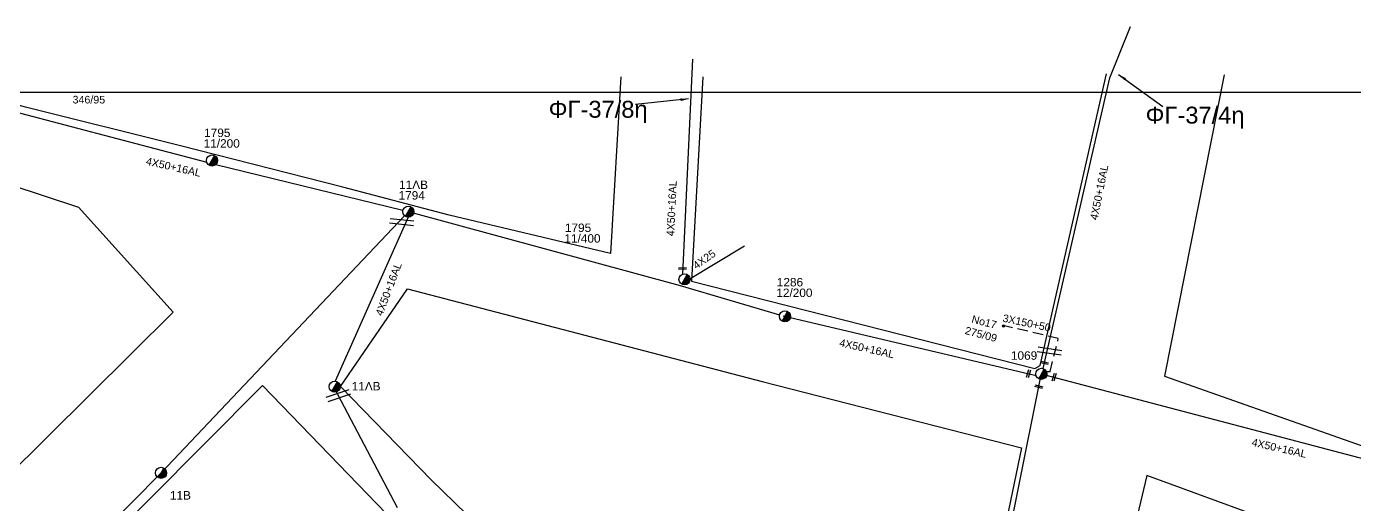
# Model space of a CAD drawing. Header units: millimetres. Extents: x -2238 to -1136, y 747 to 1272.
# Drawn here: x -1761.1 to -1600, y 1206.4 to 1264.4 of the extents above; entities that cross this region are included whole.
import ezdxf

# ---------------------------------------------------------------- set-up
doc = ezdxf.new("R2010")
doc.units = ezdxf.units.MM
doc.linetypes.add('DASHED', pattern=[19.05, 12.7, -6.35])
for name, color, linetype in [('Γυμνά εναέρια ΧΤ και ΦΟΠ (3Φ)   4x50+16AL', 7, 'Continuous'), ('Επιγραφές - Σχήματα', 7, 'Continuous'), ('Καλώδια ΧΤ   3x150+50AL', 7, 'DASHED'), ('Καλώδια ΧΤ   4x25CU', 7, 'DASHED'), ('Μηχανική τομή', 7, 'Continuous'), ('Στύλος ΦΜ', 7, 'Continuous'), ('Στύλος ΦΜ @ 1', 7, 'Continuous'), ('Συνδέσεις', 7, 'Continuous'), ('Τομή', 7, 'Continuous'), ('Υπόβαθρο ΔΕΗ', 7, 'Continuous')]:
    doc.layers.add(name, color=color, linetype=linetype)
doc.styles.get("Standard").update_dxf_attribs({"font": 'ARIAL.TTF'})
doc.linetypes.add('SYN_LINE', pattern='A,0.5,-0.0001,["/\\/\\/\\/",Standard,S=0.1,R=0,X=0,Y=-0.05],-0.25', length=0.7501)
doc.dimstyles.new('ISO-25', dxfattribs={"dimtxt": 2.5, "dimasz": 2.5, "dimexe": 1.25, "dimexo": 0.625, "dimtad": 1, "dimtxsty": 'Standard', "dimcen": 2.5, "dimadec": 0, "dimazin": 0, "dimtfac": 1, "dimtmove": 0, "dimatfit": 3, "dimfxl": 1, "dimarcsym": 0})

# ---------------------------------------------------------------- blocks, each defined once
blk = doc.blocks.new('ΥΠΑΡΧΩΝ ΤΣΙΜΕΝΤΕΝΙΟΣ ΣΤΥΛΟΣ')
at = {"layer": 'Στύλος ΦΜ'}
blk.add_hatch(color=256, dxfattribs=at).paths.add_polyline_path([(-1.29, -2.28, 0.574793), (2.62, 0, 0.268822), (1.3, 2.27)])
blk.add_line((-1.29, -2.28), (1.3, 2.27), dxfattribs=at)
blk.add_circle((0, 0), 2.62, dxfattribs=at)
at = {"layer": 'Στύλος ΦΜ', "flags": 4}
for tag, p in [('ΤΥΠΟΣ', (-4.91, 3.03)), ('ΑΡΙΘΜΟΣ', (-4.68, 8.05))]:
    blk.add_attdef(tag, p, '', height=4, dxfattribs=at)
blk = doc.blocks.new('ΤΟΜΗ')
at = {"layer": 'Τομή', "ltscale": 40}
for p, q in [((-5.68, 0), (5.68, 0)), ((5.68, -2.33), (-5.68, -2.33))]:
    blk.add_line(p, q, dxfattribs=at)
blk = doc.blocks.new('ΜΗΧΑΝΙΚΗ ΤΟΜΗ')
at = {"layer": 'Μηχανική τομή', "ltscale": 40}
for p, q in [((-1.89, 0.78), (1.89, 0.78)), ((1.89, 0), (-1.89, 0))]:
    blk.add_line(p, q, dxfattribs=at)
blk = doc.blocks.new('_ΣΥΝΔΕΣΗ')
at = {"layer": 'Συνδέσεις', "linetype": 'SYN_LINE', "ltscale": 40}
blk.add_hatch(color=256, dxfattribs=at).paths.add_polyline_path([(0.5, -0.01, 1), (-0.5, -0.01, 1)])
at = {"layer": 'Συνδέσεις'}
blk.add_circle((0, -0.01), 0.5, dxfattribs=at)

msp = doc.modelspace()

# ---------------------------------------------------------------- linework, layer by layer
at = {"layer": 'Γυμνά εναέρια ΧΤ και ΦΟΠ (3Φ)   4x50+16AL', "color": 151, "ltscale": 0.1}
msp.add_lwpolyline([(-1637.81, 1222.88), (-1629.7, 1258.17), (-1627.21, 1264.38)], dxfattribs=at)
at = {"layer": 'Γυμνά εναέρια ΧΤ και ΦΟΠ (3Φ)   4x50+16AL', "color": 1, "ltscale": 0.1}
for points in [[(-1681.51, 1234.33), (-1680.28, 1260.41)], [(-1646.68, 1178.96), (-1638.07, 1221.92)]]:
    msp.add_lwpolyline(points, dxfattribs=at)
at = {"layer": 'Γυμνά εναέρια ΧΤ και ΦΟΠ (3Φ)   4x50+16AL', "color": 85, "ltscale": 0.1}
for points in [[(-1766.63, 1255.11), (-1739.24, 1247.92)], [(-1714.79, 1241.92), (-1681.83, 1232.97), (-1669.77, 1229.4)], [(-1714.79, 1241.25), (-1723.64, 1221.35)], [(-1669.32, 1229.27), (-1638.65, 1222.03)], [(-1637.61, 1222.14), (-1596.43, 1211.29)]]:
    msp.add_lwpolyline(points, dxfattribs=at)
at = {"layer": 'Γυμνά εναέρια ΧΤ και ΦΟΠ (3Φ)   4x50+16AL', "color": 87, "ltscale": 0.1}
msp.add_lwpolyline([(-1738.14, 1247.64), (-1715.45, 1242.08)], dxfattribs=at)
at = {"layer": 'Γυμνά εναέρια ΧΤ και ΦΟΠ (3Φ)   4x50+16AL', "color": 30, "ltscale": 0.1}
msp.add_lwpolyline([(-1766.04, 1188.75), (-1744.77, 1210.23), (-1715.26, 1241.43)], dxfattribs=at)
at = {"layer": 'Γυμνά εναέρια ΧΤ και ΦΟΠ (3Φ)   4x50+16AL', "color": 173, "ltscale": 0.1}
msp.add_lwpolyline([(-1723.8, 1220.53), (-1716.13, 1206.02)], dxfattribs=at)
at = {"layer": 'Επιγραφές - Σχήματα', "ltscale": 0.1}
msp.add_lwpolyline([(-1243.78, 1256.38), (-2237.36, 1256.38), (-2237.36, 756.99), (-1243.78, 756.99)], close=True, dxfattribs=at)
at = {"layer": 'Καλώδια ΧΤ   3x150+50AL', "linetype": 'DASHED', "ltscale": 0.1}
msp.add_lwpolyline([(-1637.37, 1222.51), (-1636.96, 1222.52), (-1635.96, 1226.54), (-1642.64, 1228.09)], dxfattribs=at)
at = {"layer": 'Καλώδια ΧΤ   4x25CU', "color": 1, "linetype": 'SYN_LINE', "ltscale": 10}
msp.add_lwpolyline([(-1680.92, 1233.62), (-1674, 1237.79)], dxfattribs=at)
at = {"layer": 'Υπόβαθρο ΔΕΗ', "ltscale": 0.1}
for points in [[(-1615.85, 1258.52), (-1623.09, 1221.97), (-1579.51, 1206.58), (-1575.37, 1215.24), (-1582.87, 1229.7), (-1584.55, 1259.41)], [(-1689.01, 1258.26), (-1690.27, 1236.83), (-1709.82, 1241.5), (-1722.75, 1244.91), (-1742.41, 1249.89), (-1761.2, 1254.61), (-1766.42, 1256.01)], [(-1679.08, 1258.27), (-1680.45, 1233.48), (-1638.82, 1222.9), (-1638.18, 1223.26), (-1630.13, 1258.62)], [(-1723, 1220.69), (-1714.9, 1232.55), (-1671.87, 1221.32), (-1640.41, 1213.27), (-1652, 1157.56), (-1660.51, 1157.62), (-1676.24, 1173.52), (-1690.57, 1187.84), (-1700.5, 1198.17), (-1712.01, 1209.4), (-1723, 1220.69)], [(-1625.23, 1209.91), (-1633.57, 1174.86), (-1597.95, 1162.55), (-1543.81, 1143.34), (-1540.38, 1147.5), (-1556.57, 1176.55), (-1562.1, 1186.76), (-1625.23, 1209.91)]]:
    msp.add_lwpolyline(points, dxfattribs=at)
for points in [[(-1829.77, 1143.96), (-1851.54, 1122.33), (-1851.54, 1122.33), (-1886.34, 1137.48), (-1885.2, 1144.03), (-1884.96, 1145.84), (-1775.75, 1249.37), (-1754.77, 1242.45), (-1743.31, 1229.73)], [(-1750.32, 1144.03), (-1797.08, 1098.52), (-1837.23, 1116.15), (-1808.82, 1144.03), (-1732.46, 1220.83), (-1703.53, 1190.86)]]:
    msp.add_lwpolyline(points, close=True, dxfattribs=at)

# ---------------------------------------------------------------- block references
at = {"layer": 'Μηχανική τομή', "ltscale": 0.1}
for p, xscale, yscale, zscale, rotation in [((-1681.53, 1234.93), 0.2565857821765286, 0.2565857821765286, 0.2565857821765286, 1.589346762967023), ((-1639.49, 1222.23), 0.2565857821765525, 0.2565857821765525, 0.2565857821765525, 73.4082288392598), ((-1637.67, 1223.48), 0.2565857821764551, 0.2565857821764551, 0.2565857821764551, 346.2767452964959), ((-1636.37, 1221.82), 0.2565857821765525, 0.2565857821765525, 0.2565857821765525, 73.4082288392598), ((-1638.34, 1220.58), 0.2565857821764551, 0.2565857821764551, 0.2565857821764551, 346.2767452964959)]:
    msp.add_blockref('ΜΗΧΑΝΙΚΗ ΤΟΜΗ', p, dxfattribs=dict(at, xscale=xscale, yscale=yscale, zscale=zscale, rotation=rotation))
at = {"layer": 'Στύλος ΦΜ @ 1', "ltscale": 0.1}
ref = msp.add_blockref('ΥΠΑΡΧΩΝ ΤΣΙΜΕΝΤΕΝΙΟΣ ΣΤΥΛΟΣ', (-1738.6, 1248.13), dxfattribs=dict(at, xscale=0.2565857821764941, yscale=0.2565857821764941, zscale=0.2565857821764941))
ref.add_attrib('ΤΥΠΟΣ', '11/200', (-1739.61, 1249.68), dxfattribs={"layer": 'Στύλος ΦΜ', "height": 1.026, "flags": 4})
ref.add_attrib('ΑΡΙΘΜΟΣ', '1795', (-1739.55, 1250.97), dxfattribs={"layer": 'Στύλος ΦΜ', "height": 1.026, "flags": 4})
ref = msp.add_blockref('ΥΠΑΡΧΩΝ ΤΣΙΜΕΝΤΕΝΙΟΣ ΣΤΥΛΟΣ', (-1714.79, 1241.92), dxfattribs=dict(at, xscale=0.2565857821764941, yscale=0.2565857821764941, zscale=0.2565857821764941))
ref.add_attrib('ΤΥΠΟΣ', '1794', (-1715.97, 1243.38), dxfattribs={"layer": 'Στύλος ΦΜ', "height": 1.026, "flags": 4})
ref.add_attrib('ΑΡΙΘΜΟΣ', '11ΛB', (-1715.91, 1244.67), dxfattribs={"layer": 'Στύλος ΦΜ', "height": 1.026, "flags": 4})
ref = msp.add_blockref('ΥΠΑΡΧΩΝ ΤΣΙΜΕΝΤΕΝΙΟΣ ΣΤΥΛΟΣ', (-1681.29, 1233.7), dxfattribs=dict(at, xscale=0.2565857821764941, yscale=0.2565857821764941, zscale=0.2565857821764941))
ref.add_attrib('ΤΥΠΟΣ', '11/400', (-1695.86, 1238.16), dxfattribs={"layer": 'Στύλος ΦΜ', "height": 1.026, "flags": 4})
ref.add_attrib('ΑΡΙΘΜΟΣ', '1795', (-1695.8, 1239.45), dxfattribs={"layer": 'Στύλος ΦΜ', "height": 1.026, "flags": 4})
ref = msp.add_blockref('ΥΠΑΡΧΩΝ ΤΣΙΜΕΝΤΕΝΙΟΣ ΣΤΥΛΟΣ', (-1669.12, 1229.22), dxfattribs=dict(at, xscale=0.2565857821764941, yscale=0.2565857821764941, zscale=0.2565857821764941))
ref.add_attrib('ΤΥΠΟΣ', '12/200', (-1670.16, 1231.56), dxfattribs={"layer": 'Στύλος ΦΜ', "height": 1.026, "flags": 4})
ref.add_attrib('ΑΡΙΘΜΟΣ', '1286', (-1670.1, 1232.85), dxfattribs={"layer": 'Στύλος ΦΜ', "height": 1.026, "flags": 4})
ref = msp.add_blockref('ΥΠΑΡΧΩΝ ΤΣΙΜΕΝΤΕΝΙΟΣ ΣΤΥΛΟΣ', (-1638.01, 1222.24), dxfattribs=dict(at, xscale=0.2565857821764941, yscale=0.2565857821764941, zscale=0.2565857821764941))
ref.add_attrib('ΤΥΠΟΣ', '1069', (-1641.71, 1223.95), dxfattribs={"layer": 'Στύλος ΦΜ', "height": 1.026, "flags": 4})
ref = msp.add_blockref('ΥΠΑΡΧΩΝ ΤΣΙΜΕΝΤΕΝΙΟΣ ΣΤΥΛΟΣ', (-1723.72, 1220.68), dxfattribs=dict(at, xscale=0.2565857821764941, yscale=0.2565857821764941, zscale=0.2565857821764941))
ref.add_attrib('ΤΥΠΟΣ', '11ΛB', (-1721.66, 1220.23), dxfattribs={"layer": 'Στύλος ΦΜ', "height": 1.026, "flags": 4})
ref = msp.add_blockref('ΥΠΑΡΧΩΝ ΤΣΙΜΕΝΤΕΝΙΟΣ ΣΤΥΛΟΣ', (-1744.77, 1210.23), dxfattribs=dict(at, xscale=0.2565857821764941, yscale=0.2565857821764941, zscale=0.2565857821764941))
ref.add_attrib('ΤΥΠΟΣ', '11B', (-1743.7, 1206.99), dxfattribs={"layer": 'Στύλος ΦΜ', "height": 1.026, "flags": 4})
at = {"layer": 'Συνδέσεις', "ltscale": 0.1, "xscale": 0.2565857821764941, "yscale": 0.2565857821764941, "zscale": 0.2565857821764941}
msp.add_blockref('_ΣΥΝΔΕΣΗ', (-1642.61, 1228.05), dxfattribs=at)
at = {"layer": 'Τομή', "ltscale": 0.1}
for p, xscale, yscale, zscale, rotation in [((-1715.61, 1240.36), 0.2565857821765284, 0.2565857821765284, 0.2565857821765284, 174.2186111015343), ((-1636.98, 1225.3), 0.2565857821764843, 0.2565857821764843, 0.2565857821764843, 351.7645685092945), ((-1723.36, 1219.89), 0.2565857821764583, 0.2565857821764583, 0.2565857821764583, 18.61483585249287)]:
    msp.add_blockref('ΤΟΜΗ', p, dxfattribs=dict(at, xscale=xscale, yscale=yscale, zscale=zscale, rotation=rotation))

# ---------------------------------------------------------------- texts
at = {"layer": 'Γυμνά εναέρια ΧΤ και ΦΟΠ (3Φ)   4x50+16AL', "color": 7, "ltscale": 0.1, "char_height": 0.924, "width": 86.4036, "attachment_point": 1}
for insert, rotation in [((-1746.47, 1248.53), 347.33), ((-1632.12, 1241.03), 78.6649), ((-1683.47, 1238.96), 87.3531), ((-1718.81, 1229.52), 69.3065), ((-1662.38, 1226.51), 347.33), ((-1612.38, 1214.43), 347.33)]:
    msp.add_mtext('4X50+16AL', dxfattribs=dict(at, insert=insert, rotation=rotation))
at = {"layer": 'Επιγραφές - Σχήματα', "ltscale": 0.1, "width": 8.7846, "attachment_point": 5}
for s, insert, char_height in [('346/95', (-1753.53, 1255.5), 0.924), ('ΦΓ-37/8η', (-1691.77, 1254.03), 2.053), ('ΦΓ-37/4η', (-1619.38, 1253.32), 2.053)]:
    msp.add_mtext(s, dxfattribs=dict(at, insert=insert, char_height=char_height))
at = {"layer": 'Επιγραφές - Σχήματα', "ltscale": 0.1, "insert": (-1645.14, 1227.78), "char_height": 0.924, "width": 8.7846, "attachment_point": 5, "rotation": 345.3433}
msp.add_mtext('No17\\P275/09', dxfattribs=at)
at = {"layer": 'Καλώδια ΧΤ   3x150+50AL', "linetype": 'DASHED', "ltscale": 0.1, "insert": (-1642.59, 1229.49), "char_height": 0.924, "width": 86.4036, "attachment_point": 1, "rotation": 348.0551}
msp.add_mtext('3X150+50', dxfattribs=at)
at = {"layer": 'Καλώδια ΧΤ   4x25CU', "color": 7, "linetype": 'DASHED', "ltscale": 0.1, "insert": (-1680.4, 1235.64), "char_height": 0.924, "width": 86.4036, "attachment_point": 1, "rotation": 35.3489}
msp.add_mtext('4X25', dxfattribs=at)

# ---------------------------------------------------------------- leaders
at = {"layer": 'Επιγραφές - Σχήματα', "ltscale": 40}
for points in [[(-1628.65, 1258.57), (-1623.29, 1254.69)], [(-1680.79, 1255.6), (-1687.22, 1254.9)]]:
    msp.add_leader(points, dimstyle='ISO-25', override={"dimasz": 1, "dimtad": 0}, dxfattribs=at)

doc.saveas('drawing.dxf')
